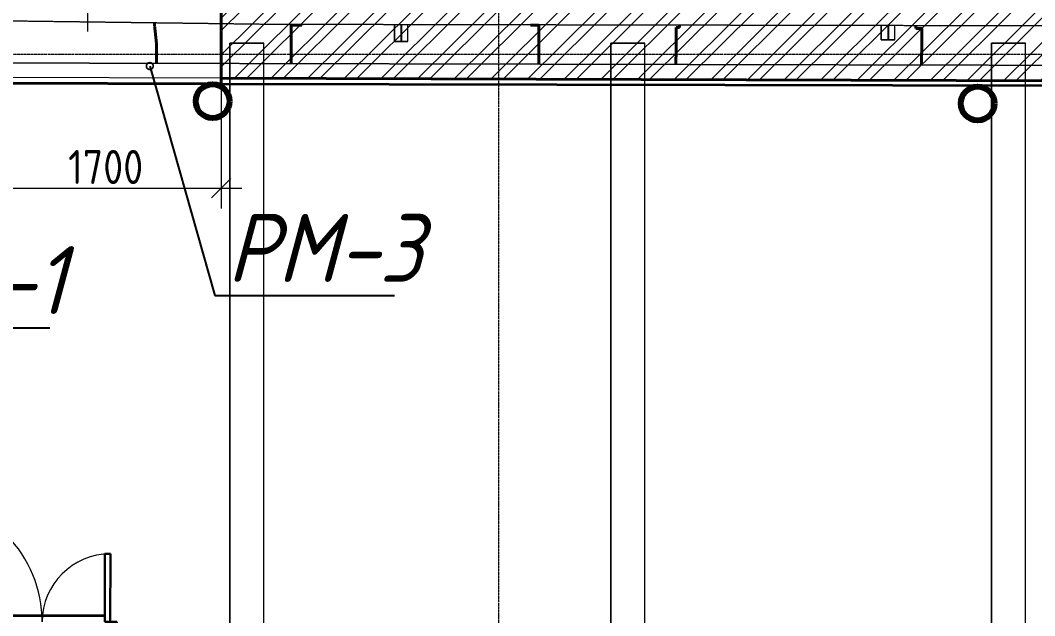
# Model space of a CAD drawing. Header units: millimetres. Extents: x 749182 to 2267578, y 70462 to 311449.
# Drawn here: x 1973313 to 1980771, y 84744 to 89121 of the extents above; entities that cross this region are included whole.
import ezdxf
from ezdxf import colors
from ezdxf.entities.mleader import LeaderData, LeaderLine
from ezdxf.math import Vec2, Vec3

# ---------------------------------------------------------------- set-up
doc = ezdxf.new("R2010")
doc.units = ezdxf.units.MM
for name, pattern in [('ADSK_Линия сетки', [25, 20, -2.5, 0, -2.5]), ('ADSK_Сверху', [4.5, 3, -1.5]), ('осеваяX2', [4, 2.5, -0.5, 0.5, -0.5])]:
    doc.linetypes.add(name, pattern=pattern)
doc.layers.get('Defpoints').update_dxf_attribs({"color": 255})
for name, color, linetype, lineweight in [('Аннотация', 7, 'Continuous', 9), ('Двери', 7, 'Continuous', 20), ('Каркас', 7, 'Continuous', 9), ('Оси', 165, 'осеваяX2', 13), ('Перекрытие', 7, 'Continuous', 18), ('Размер', 7, 'Continuous', 13), ('размеры', 7, 'Continuous', 9), ('Стены', 184, 'Continuous', 40), ('Стены внутренние', 7, 'Continuous', 18), ('Стены разрез', 7, 'Continuous', 35), ('стояки', 7, 'Continuous', 9)]:
    doc.layers.add(name, color=color, linetype=linetype, lineweight=lineweight)
doc.layers.add('планы со стояками отопление_dwg', color=7, linetype='Continuous', lineweight=9, true_color=0x767676)
doc.styles.add('GOST 2.304_new', font='isocpeur.ttf', dxfattribs={"width": 0.9, "oblique": 15})
doc.styles.add('GOST Common_1', font='GOST_Common.ttf', dxfattribs={"width": 0.9, "height": 250})
doc.dimstyles.new('ADSK_Основной_2_мм_Округление_до_1_мм', dxfattribs={"dimscale": 304.8, "dimtxt": 201.142999, "dimasz": 0.463911, "dimexe": 0.492126, "dimexo": 0.492126, "dimgap": 0.098425, "dimtad": 1, "dimdec": 0, "dimdsep": 46, "dimtxsty": 'GOST Common_1', "dimblk1": 'OBLIQUE', "dimblk2": 'OBLIQUE', "dimsah": 1, "dimcen": 0.09, "dimdle": 0.492126, "dimazin": 2, "dimtfac": 1, "dimtdec": 4, "dimtix": 1, "dimtmove": 0, "dimatfit": 3, "dimfxl": 0, "dimtvp": 1, "dimtolj": 1, "dimtzin": 0, "dimlwd": 20, "dimlwe": 20, "dimarcsym": 0})
pattern_1 = [(44.83506, (1958220.23, 75616.62), (-134.3155, 135.0911), []), (44.83506, (1958310.03, 75616.36), (-134.3155, 135.0911), [])]

# ---------------------------------------------------------------- blocks, each defined once
blk = doc.blocks.new('Существующие стены 2 этаж - Существующие стены 2 этаж-699583-01 План 1-го этажа маркировочный')
at = {"layer": 'Стены', "color": 254, "linetype": 'ADSK_Сверху', "true_color": 0xe8c5d7}
for p, q in [((16078.9, 13485.1), (16078.9, 13473.6)), ((16078.9, 13473.6), (16078.9, 13485.1)), ((16078.9, 13473.6), (16093.6, 13333.6)), ((16093.6, 13333.6), (16078.9, 13473.6)), ((17084.6, 13328.6), (17084.6, 13468.6)), ((17084.6, 13468.6), (17161.4, 13468.6)), ((17161.4, 13468.6), (17084.6, 13468.6)), ((17084.6, 13468.6), (17084.6, 13328.6)), ((17161.4, 13468.6), (17161.4, 13473.8)), ((17161.4, 13473.8), (17161.4, 13468.6)), ((18842.8, 13470.6), (18842.8, 13468.6)), ((18842.8, 13468.6), (18842.8, 13470.6)), ((18842.8, 13468.6), (18903.6, 13468.6)), ((18903.6, 13468.6), (18842.8, 13468.6)), ((18903.6, 13468.6), (18903.6, 13328.6)), ((18903.6, 13328.6), (18903.6, 13468.6)), ((19913.5, 13311.2), (19914, 13451.2)), ((19914, 13451.2), (19913.5, 13311.2)), ((19914, 13451.2), (19938.7, 13451.1)), ((19938.7, 13451.1), (19914, 13451.2)), ((19938.7, 13451.1), (19938.7, 13468.5)), ((19938.7, 13468.5), (19938.7, 13451.1)), ((21676.1, 13465.1), (21676.1, 13445.1)), ((21676.1, 13445.1), (21676.1, 13465.1)), ((21676.1, 13445.1), (21720, 13444.9)), ((21720, 13444.9), (21676.1, 13445.1)), ((21720, 13444.9), (21719.5, 13304.9)), ((21719.5, 13304.9), (21720, 13444.9)), ((16093.6, 13333.6), (16093.6, 13189.7)), ((16093.6, 13189.7), (16093.6, 13333.6)), ((17084.6, 13187.5), (17084.6, 13328.6)), ((17084.6, 13328.6), (17084.6, 13187.5)), ((18903.6, 13328.6), (18903.6, 13183.5)), ((18903.6, 13183.5), (18903.6, 13328.6)), ((19913, 13181.2), (19913.5, 13311.2)), ((19913.5, 13311.2), (19913, 13181.2)), ((21719.5, 13304.9), (21719, 13177.2)), ((21719, 13177.2), (21719.5, 13304.9))]:
    blk.add_line(p, q, dxfattribs=at)
blk = doc.blocks.new('Типовая двутавровая балка _АСТО 20-93_ Балки - 100х200мм-840399-01 План 1-го этажа маркировочный')
at = {"layer": 'Каркас', "color": 253, "linetype": 'ADSK_Сверху', "true_color": 0xaaaaaa}
for p, q in [((-2182.5, 50), (-2182.5, -50)), ((-2182.5, 50), (-2059.3, 50)), ((-2059.4, 3), (-2182.5, 3)), ((2100.6, 50), (2107.5, 50)), ((2107.5, -50), (2107.5, 50)), ((-2059.4, -3), (-2182.5, -3)), ((-2182.5, -50), (-2059.5, -50)), ((2100.2, -50), (2107.5, -50))]:
    blk.add_line(p, q, dxfattribs=at)
at = {"layer": 'Каркас', "color": 9, "linetype": 'ADSK_Сверху', "true_color": 0xb9b9b9}
for p, q in [((-2182.5, 3.4), (-2182.5, 50)), ((-2182.5, 50), (-2059.3, 50)), ((-2182.5, -50), (-2182.5, -3.4)), ((-2182.5, -50), (-2059.5, -50))]:
    blk.add_line(p, q, dxfattribs=at)
at = {"layer": 'Каркас', "color": 253, "linetype": 'ADSK_Сверху', "true_color": 0xb2b2b2}
for p, q in [((-2182.5, 50), (-2182.5, 15)), ((-2182.5, 15), (-2182.5, 50)), ((-2059.3, 50), (-2182.5, 50)), ((-2182.5, 50), (-2059.3, 50)), ((-2182.5, 3), (-2182.5, 15)), ((-2182.5, 3), (-2182.5, 15)), ((-2182.5, -3), (-2182.5, 3)), ((2107.5, 50), (2100.6, 50)), ((2107.5, 50), (2107.5, 15)), ((2107.5, 15), (2107.5, 3)), ((-2182.5, -15), (-2182.5, -3)), ((-2182.5, -15), (-2182.5, -3)), ((-2182.5, -50), (-2182.5, -15)), ((-2182.5, -15), (-2182.5, -50)), ((-2182.5, -50), (-2059.5, -50)), ((-2182.5, -50), (-2059.5, -50)), ((2100.2, -50), (2107.5, -50)), ((2107.5, -3), (2107.5, -15)), ((2107.5, -15), (2107.5, -50))]:
    blk.add_line(p, q, dxfattribs=at)
blk = doc.blocks.new('Типовая двутавровая балка _АСТО 20-93_ Балки - 100х200мм-839460-01 План 1-го этажа маркировочный')
at = {"layer": 'Каркас', "color": 253, "linetype": 'ADSK_Сверху', "true_color": 0xaaaaaa}
for p, q in [((-2169.5, 50), (-2169.5, -50)), ((-2169.5, 50), (-2064.9, 50)), ((-2064.9, 3), (-2169.5, 3)), ((-2065, -3), (-2169.5, -3)), ((-2169.5, -50), (-2065, -50))]:
    blk.add_line(p, q, dxfattribs=at)
at = {"layer": 'Каркас', "color": 9, "linetype": 'ADSK_Сверху', "true_color": 0xb9b9b9}
for p, q in [((-2169.5, 3.4), (-2169.5, 50)), ((-2169.5, 50), (-2064.9, 50)), ((-2169.5, -50), (-2169.5, -3.4)), ((-2169.5, -50), (-2065, -50))]:
    blk.add_line(p, q, dxfattribs=at)
at = {"layer": 'Каркас', "color": 253, "linetype": 'ADSK_Сверху', "true_color": 0xb2b2b2}
for p, q in [((-2169.5, 50), (-2169.5, 15)), ((-2169.5, 15), (-2169.5, 50)), ((-2064.9, 50), (-2169.5, 50)), ((-2169.5, 50), (-2064.9, 50)), ((-2169.5, 3), (-2169.5, 15)), ((-2169.5, 3), (-2169.5, 15)), ((-2169.5, -3), (-2169.5, 3)), ((-2169.5, -15), (-2169.5, -3)), ((-2169.5, -6.5), (-2169.5, -3)), ((-2169.5, -9), (-2169.5, -6.5)), ((-2169.5, -15), (-2169.5, -9)), ((-2169.5, -50), (-2169.5, -15)), ((-2169.5, -15), (-2169.5, -50)), ((-2169.5, -50), (-2065, -50)), ((-2169.5, -50), (-2065, -50))]:
    blk.add_line(p, q, dxfattribs=at)
blk = doc.blocks.new('Существующие стены 1 эт - Существующие стены 1 эт-653793-01 План 1-го этажа маркировочный')
at = {"layer": 'Стены'}
for p, q in [((16570.1, 13038.7), (16570.1, 13078.5)), ((16570.1, 13038.7), (14870.1, 13042.4)), ((14393.5, 9128.3), (15713.5, 9127.1))]:
    blk.add_line(p, q, dxfattribs=at)
at = {"layer": 'Стены разрез'}
for p, q in [((16570.1, 13626.7), (16570.1, 13038.7)), ((16570.1, 13038.7), (24670.6, 13020.6))]:
    blk.add_line(p, q, dxfattribs=at)
blk = doc.blocks.new('AC_Дверь_Двупольная_Стальная - Д-20п 1500х2200h-V219-01 План 1-го этажа маркировочный')
at = {"layer": 'Двери', "lineweight": 30}
for p, q in [((-700, 1090), (-660, 1090)), ((-700, 190), (-700, 1090)), ((-660, 1090), (-660, 190)), ((700, 690), (660, 690)), ((660, 690), (660, 190)), ((700, 190), (700, 690)), ((-750, 190), (-730, 190)), ((-750, 120), (-750, 190)), ((-730, 190), (-700, 190)), ((-730, 120), (-730, 190)), ((-730, 190), (-730, 120)), ((-660, 190), (-700, 190)), ((-700, 190), (-700, 150)), ((-700, 150), (-690, 150)), ((-690, 150), (-690, 120)), ((660, 190), (700, 190)), ((700, 150), (690, 150)), ((690, 150), (690, 120)), ((730, 190), (700, 190)), ((700, 190), (700, 150)), ((730, 120), (730, 190)), ((750, 190), (730, 190)), ((730, 190), (730, 120)), ((750, 120), (750, 190)), ((-730, 120), (-750, 120)), ((-690, 120), (-730, 120)), ((690, 120), (730, 120)), ((730, 120), (750, 120))]:
    blk.add_line(p, q, dxfattribs=at)
at = {"layer": 'Двери'}
for centre, radius, start, end in [((-700, 190), 900, 360, 90), ((700, 190), 500, 90, 180)]:
    blk.add_arc(centre, radius, start, end, dxfattribs=at)
blk = doc.blocks.new('планы со стояками отопление_dwg-1484427-01 План 1-го этажа маркировочный')
at = {"layer": 'стояки', "lineweight": 80}
for centre in [(188901.8, 168987.2), (194526.3, 168970.4)]:
    blk.add_circle(centre, 124.3, dxfattribs=at)
blk = doc.blocks.new('_DotSmall')
at = {"color": 0, "linetype": 'ByBlock', "lineweight": 35, "const_width": 0.5}
blk.add_lwpolyline([(-0.0625, 0, 1), (0.0625, 0, 1)], format="xyb", close=True, dxfattribs=at)
blk = doc.blocks.new('_Oblique')
at = {"color": 0, "linetype": 'ByBlock', "lineweight": -2}
blk.add_line((-0.5, -0.5), (0.5, 0.5), dxfattribs=at)
blk = doc.blocks.new('*D2951')
at = {"layer": 'Defpoints', "color": 0, "lineweight": 20, "transparency": 16777216}
for p in [(1973090.3, 89068.3), (1974790.3, 88994.2), (1974790.3, 87887.8)]:
    blk.add_point(p, dxfattribs=at)
at = {"layer": 'размеры', "color": 0, "lineweight": 20, "transparency": 16777216}
for p, q in [((1973090.3, 88918.3), (1973090.3, 87737.8)), ((1974790.3, 88844.2), (1974790.3, 87737.8)), ((1972940.3, 87887.8), (1974940.3, 87887.8))]:
    blk.add_line(p, q, dxfattribs=at)
at = {"layer": 'размеры', "color": 0, "lineweight": 20, "transparency": 16777216, "xscale": 141.4, "yscale": 141.4, "zscale": 141.4, "rotation": 180}
blk.add_blockref('_Oblique', (1973090.3, 87887.8), dxfattribs=at)
at = {"layer": 'размеры', "color": 0, "lineweight": 20, "transparency": 16777216, "xscale": 141.4, "yscale": 141.4, "zscale": 141.4}
blk.add_blockref('_Oblique', (1974790.3, 87887.8), dxfattribs=at)
at = {"layer": 'размеры', "color": 0, "lineweight": 20, "transparency": 16777216, "insert": (1973940.3, 88042.8), "char_height": 250, "attachment_point": 5, "style": 'GOST Common_1'}
blk.add_mtext('\\A1;1700', dxfattribs=at)

msp = doc.modelspace()

# ---------------------------------------------------------------- hatches: boundary and pattern name
at = {"layer": 'Стены внутренние', "lineweight": 9}
h = msp.add_hatch(dxfattribs=at)
h.set_pattern_fill('FP_13', color=256, angle=45, style=0, pattern_type=2)
h.set_pattern_definition(pattern_1)
h.paths.add_polyline_path([(1975023.971, 88694.4047), (1975025.4391, 89204.4026), (1974790.2969, 89204.4967), (1974790.2969, 88695.0773), (1974873.5135, 88694.8378)])
h.paths.add_polyline_path([(1973090.2969, 88699.9711), (1973090.2969, 89209.9732), (1972605.4491, 89211.369), (1972603.981, 88701.3711), (1973062.4231, 88700.0514)])
h = msp.add_hatch(dxfattribs=at)
h.set_pattern_fill('FP_13', color=256, angle=45, style=0, pattern_type=2)
h.set_pattern_definition(pattern_1)
h.paths.add_polyline_path([(1991299.8367, 88647.5515), (1991301.3048, 89157.5494), (1975025.4384, 89204.1512), (1975023.971, 88694.4047), (1991037.1553, 88648.3077)])

# ---------------------------------------------------------------- linework, layer by layer
at = {"layer": 'Аннотация'}
msp.add_line((1973808.0081, 89038.2815), (1973808.0081, 89522.3023), dxfattribs=at)
at = {"layer": 'Каркас', "color": 253, "linetype": 'ADSK_Сверху', "true_color": 0xb2b2b2}
for p, q in [((1974853.7052, 88952.1898), (1975103.7052, 88952.1898)), ((1974853.7052, 88952.1898), (1974853.7052, 84543.6161)), ((1975103.7052, 84543.6161), (1975103.7052, 88952.1898)), ((1977653.7052, 88952.1898), (1977903.7052, 88952.1898)), ((1977653.7052, 88952.1898), (1977653.7052, 84543.6161)), ((1977903.7052, 84543.6161), (1977903.7052, 88952.1898)), ((1980453.7052, 88952.1898), (1980703.7052, 88952.1898)), ((1980453.7052, 88952.1898), (1980453.7052, 84543.6161)), ((1980703.7052, 84543.6161), (1980703.7052, 88952.1898))]:
    msp.add_line(p, q, dxfattribs=at)
at = {"layer": 'Каркас', "color": 253, "linetype": 'ADSK_Сверху', "true_color": 0xaaaaaa}
for p, q in [((1975103.7052, 88952.1898), (1974853.7052, 88952.1898)), ((1974853.7052, 84543.6161), (1974853.7052, 88952.1898)), ((1975103.7052, 84543.6161), (1975103.7052, 88952.1898)), ((1977903.7052, 88952.1898), (1977653.7052, 88952.1898)), ((1977653.7052, 84543.6161), (1977653.7052, 88952.1898)), ((1977903.7052, 84543.6161), (1977903.7052, 88952.1898)), ((1980703.7052, 88952.1898), (1980453.7052, 88952.1898)), ((1980453.7052, 84543.6161), (1980453.7052, 88952.1898)), ((1980703.7052, 84543.6161), (1980703.7052, 88952.1898))]:
    msp.add_line(p, q, dxfattribs=at)
at = {"layer": 'Оси', "linetype": 'ADSK_Линия сетки'}
for p, q in [((1976830.1361, 71313.2448), (1976830.1361, 120151.4054)), ((1947134.001, 88873.407), (2015361.944, 88873.407))]:
    msp.add_line(p, q, dxfattribs=at)
at = {"layer": 'Перекрытие', "linetype": 'ADSK_Сверху'}
for p, q in [((1975139.019, 89090.8877), (1969424.879, 89164.8176)), ((1980614.3435, 89080.365), (1975139.019, 89090.8877)), ((1985818.1658, 89066.5377), (1980614.3435, 89080.365)), ((1969277.3896, 88817.5422), (1982891.3451, 88787.2493))]:
    msp.add_line(p, q, dxfattribs=at)
at = {"layer": 'Перекрытие'}
msp.add_line((1974790.2969, 88695.0773), (1973090.2969, 88699.9711), dxfattribs=at)
at = {"layer": 'Стены внутренние', "lineweight": 40}
for p, q in [((1974790.2969, 89205.0795), (1974790.2969, 88695.0773)), ((1974790.2969, 88695.0773), (1991650.6107, 88646.5417))]:
    msp.add_line(p, q, dxfattribs=at)

# ---------------------------------------------------------------- block references
at = {"layer": 'Двери', "rotation": 359.8485505277052}
msp.add_blockref('AC_Дверь_Двупольная_Стальная - Д-20п 1500х2200h-V219-01 План 1-го этажа маркировочный', (1973273.0712, 84509.5911), dxfattribs=at)
at = {"layer": 'Каркас', "color": 253, "linetype": 'ADSK_Сверху', "true_color": 0xaaaaaa, "rotation": 89.99999999999993}
for name, p in [('Типовая двутавровая балка _АСТО 20-93_ Балки - 100х200мм-840399-01 План 1-го этажа маркировочный', (1976112.6639, 91148.4113)), ('Типовая двутавровая балка _АСТО 20-93_ Балки - 100х200мм-839460-01 План 1-го этажа маркировочный', (1979692.6639, 91147.0827))]:
    msp.add_blockref(name, p, dxfattribs=at)
at = {"layer": 'планы со стояками отопление_dwg', "color": 6, "true_color": 0xff00ff}
msp.add_blockref('планы со стояками отопление_dwg-1484427-01 План 1-го этажа маркировочный', (1785824.7266, -80460.4271), dxfattribs=at)
at = {"layer": 'Стены', "color": 254, "linetype": 'ADSK_Сверху', "true_color": 0xe8c5d7}
msp.add_blockref('Существующие стены 2 этаж - Существующие стены 2 этаж-699583-01 План 1-го этажа маркировочный', (1958220.2258, 75616.6187), dxfattribs=at)
at = {"layer": 'Стены', "color": 243, "true_color": 0xbb5389}
msp.add_blockref('Существующие стены 1 эт - Существующие стены 1 эт-653793-01 План 1-го этажа маркировочный', (1958220.2258, 75616.6187), dxfattribs=at)

# ---------------------------------------------------------------- dimensions: what is measured, and where the dimension line sits
at = {"layer": 'размеры', "lineweight": 20}
dim = msp.add_linear_dim(base=(1974790.2969, 87887.8154), p1=(1973090.2969, 89068.3486), p2=(1974790.2969, 88994.1597), dimstyle='ADSK_Основной_2_мм_Округление_до_1_мм', override={"dimpost": '<>', "dimfxl": 1130}, dxfattribs=at)
dim.commit()
dim.dimension.update_dxf_attribs({"geometry": '*D2951', "text_midpoint": (1973940.2969, 88042.8154)})

# ---------------------------------------------------------------- leaders
at = {"layer": 'Размер', "color": 104, "ltscale": 20}
ml = msp.add_multileader_mtext('Standard', dxfattribs=at)
ml.set_content('\\A1;РМ-1', color=104, style='GOST 2.304_new')
ml.set_leader_properties()
ml.set_arrow_properties(name='DOTSMALL')
ml.build(insert=Vec2(0, 0))
ml.multileader.update_dxf_attribs({"text_left_attachment_type": 6, "text_right_attachment_type": 6, "dogleg_length": 1, "arrow_head_size": 100})
ctx = ml.context
ctx.base_point, ctx.char_height, ctx.arrow_head_size, ctx.landing_gap_size, ctx.plane_origin = Vec3(1972229.3528, 86861.0092), 500, 100, 0, Vec3(1950011.8954, 230094.7535)
ctx.left_attachment, ctx.right_attachment, ctx.text_align_type = 6, 6, 1
notes = []
notes.append((ctx, [(1, (1, 1, 0), (1972209.3528, 86861.0092), (1, 0), 20, [(0, [(1971582.5253, 89019.257)], 0, [])])]))
ctx.mtext.insert, ctx.mtext.rotation, ctx.mtext.width, ctx.mtext.alignment, ctx.mtext.flow_direction = Vec3(1972970.8274, 87461.0092), 6.283185307, 1286.674802, 2, 5
at = {"layer": 'Размер', "color": 210, "ltscale": 20}
ml = msp.add_multileader_mtext('Standard', dxfattribs=at)
ml.set_content('\\A1;РМ-3', color=210, style='GOST 2.304_new')
ml.set_leader_properties()
ml.set_arrow_properties(name='DOTSMALL')
ml.build(insert=Vec2(0, 0))
ml.multileader.update_dxf_attribs({"text_left_attachment_type": 6, "text_right_attachment_type": 6, "dogleg_length": 1, "arrow_head_size": 100})
ctx = ml.context
ctx.base_point, ctx.char_height, ctx.arrow_head_size, ctx.landing_gap_size, ctx.plane_origin = Vec3(1974763.2336, 87097.7038), 500, 100, 0, Vec3(1952694.0161, 229860.5785)
ctx.left_attachment, ctx.right_attachment, ctx.text_align_type = 6, 6, 1
notes.append((ctx, [(1, (1, 1, 0), (1974743.2336, 87097.7038), (1, 0), 20, [(0, [(1974264.6459, 88785.0821)], 0, [])])]))
ctx.mtext.insert, ctx.mtext.rotation, ctx.mtext.width, ctx.mtext.alignment, ctx.mtext.flow_direction = Vec3(1975549.7082, 87697.7038), 6.283185307, 1286.674802, 2, 5
for ctx, leaders in notes:
    for number, flags, end, landing, length, lines in leaders:
        leader = LeaderData()
        leader.index, (leader.has_last_leader_line, leader.has_dogleg_vector, leader.attachment_direction) = number, flags
        leader.last_leader_point, leader.dogleg_vector, leader.dogleg_length = Vec3(end), Vec3(landing), length
        for number, points, colour, breaks in lines:
            line = LeaderLine()
            line.index, line.vertices, line.color, line.breaks = number, Vec3.list(points), colors.encode_raw_color(colour), breaks
            leader.lines.append(line)
        ctx.leaders.append(leader)

doc.saveas('drawing.dxf')
